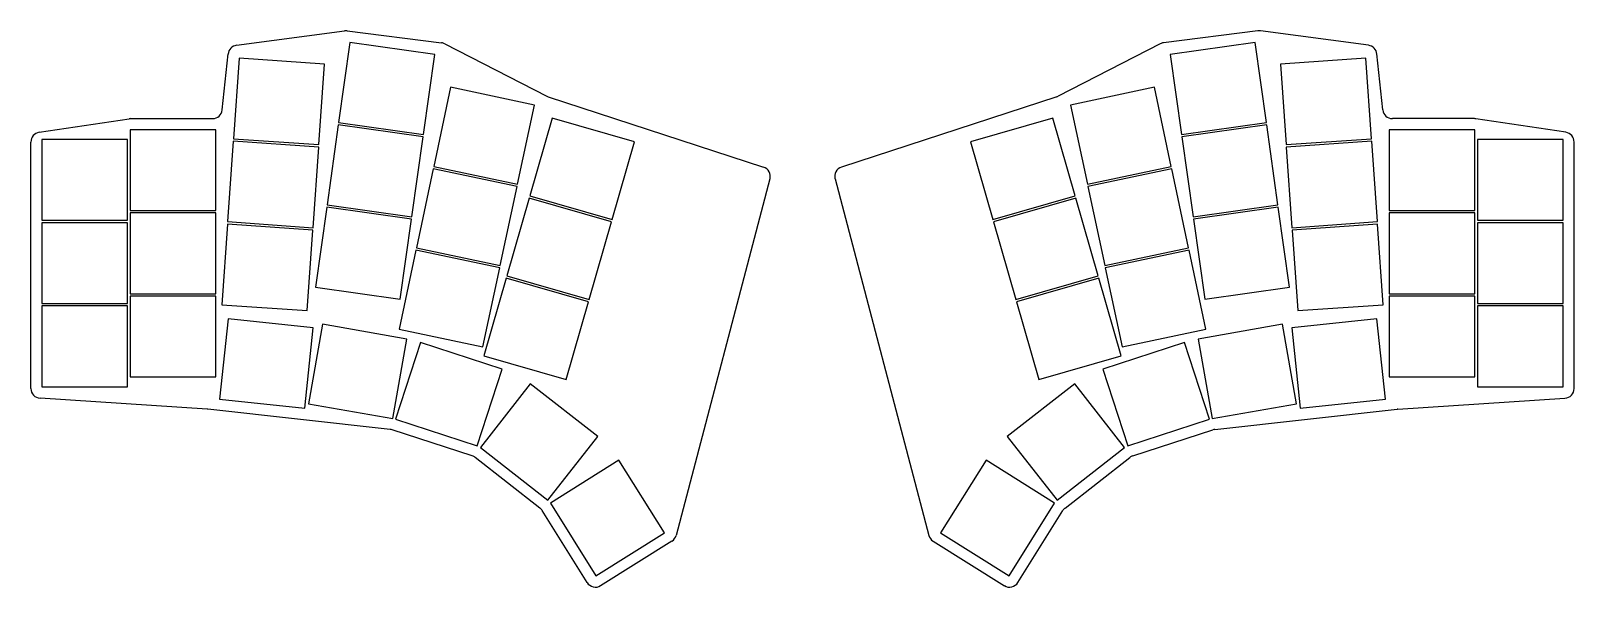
# Model space of a CAD drawing. Header units: millimetres. Extents: x 89 to 404, y -149 to -36.
import ezdxf

# ---------------------------------------------------------------- set-up
doc = ezdxf.new("R2010")
doc.units = ezdxf.units.MM

msp = doc.modelspace()

# ---------------------------------------------------------------- linework, layer by layer
for p, q in [((130.99, -38.52), (153.05, -35.58)), ((153.56, -35.58), (172.85, -38)), ((339.56, -35.58), (320.27, -38)), ((362.13, -38.52), (340.07, -35.58)), ((128.09, -51.71), (129.26, -40.29)), ((154.13, -37.93), (151.84, -54.27)), ((171.46, -40.37), (154.13, -37.93)), ((169.17, -56.71), (171.46, -40.37)), ((173.51, -38.2), (194.34, -48.93)), ((319.61, -38.2), (298.78, -48.93)), ((338.99, -37.93), (321.66, -40.37)), ((321.66, -40.37), (323.96, -56.71)), ((341.28, -54.27), (338.99, -37.93)), ((365.03, -51.71), (363.86, -40.29)), ((131.51, -41.13), (130.36, -57.59)), ((148.97, -42.35), (131.51, -41.13)), ((147.82, -58.81), (148.97, -42.35)), ((361.61, -41.13), (344.15, -42.35)), ((344.15, -42.35), (345.3, -58.81)), ((362.76, -57.59), (361.61, -41.13)), ((174.7, -47.1), (171.27, -63.24)), ((191.82, -50.74), (174.7, -47.1)), ((318.42, -47.1), (301.3, -50.74)), ((321.85, -63.24), (318.42, -47.1)), ((194.64, -49.06), (238.61, -63.38)), ((298.48, -49.06), (254.51, -63.38)), ((90.7, -56.29), (109.05, -53.52)), ((109.35, -53.5), (126.1, -53.5)), ((188.38, -66.88), (191.82, -50.74)), ((195.42, -53.41), (190.87, -69.27)), ((212.25, -58.23), (195.42, -53.41)), ((297.7, -53.41), (280.87, -58.23)), ((302.25, -69.27), (297.7, -53.41)), ((301.3, -50.74), (304.74, -66.88)), ((383.77, -53.5), (367.02, -53.5)), ((402.42, -56.29), (384.07, -53.52)), ((126.75, -55.75), (109.25, -55.75)), ((109.25, -55.75), (109.25, -72.25)), ((126.75, -72.25), (126.75, -55.75)), ((151.77, -54.77), (149.47, -71.11)), ((169.1, -57.2), (151.77, -54.77)), ((151.84, -54.27), (169.17, -56.71)), ((323.96, -56.71), (341.28, -54.27)), ((341.35, -54.77), (324.02, -57.2)), ((343.65, -71.11), (341.35, -54.77)), ((383.87, -55.75), (366.37, -55.75)), ((366.37, -55.75), (366.37, -72.25)), ((383.87, -72.25), (383.87, -55.75)), ((89, -108.62), (89, -58.27)), ((108.75, -57.75), (91.25, -57.75)), ((91.25, -57.75), (91.25, -74.25)), ((108.75, -74.25), (108.75, -57.75)), ((130.33, -58.08), (129.18, -74.54)), ((147.79, -59.31), (130.33, -58.08)), ((130.36, -57.59), (147.82, -58.81)), ((146.64, -75.77), (147.79, -59.31)), ((166.8, -73.54), (169.1, -57.2)), ((207.7, -74.1), (212.25, -58.23)), ((280.87, -58.23), (285.42, -74.1)), ((324.02, -57.2), (326.32, -73.54)), ((345.3, -58.81), (362.76, -57.59)), ((362.79, -58.08), (345.33, -59.31)), ((345.33, -59.31), (346.48, -75.77)), ((363.94, -74.54), (362.79, -58.08)), ((401.87, -57.75), (384.37, -57.75)), ((384.37, -57.75), (384.37, -74.25)), ((401.87, -74.25), (401.87, -57.75)), ((404.12, -108.62), (404.12, -58.27)), ((171.16, -63.73), (167.73, -79.87)), ((188.28, -67.37), (171.16, -63.73)), ((171.27, -63.24), (188.38, -66.88)), ((239.92, -65.79), (220.76, -138.62)), ((253.2, -65.79), (272.36, -138.62)), ((304.74, -66.88), (321.85, -63.24)), ((321.96, -63.73), (304.84, -67.37)), ((325.39, -79.87), (321.96, -63.73)), ((184.85, -83.51), (188.28, -67.37)), ((190.87, -69.27), (207.7, -74.1)), ((285.42, -74.1), (302.25, -69.27)), ((304.84, -67.37), (308.27, -83.51)), ((109.25, -72.25), (126.75, -72.25)), ((149.4, -71.6), (147.1, -87.94)), ((166.73, -74.04), (149.4, -71.6)), ((149.47, -71.11), (166.8, -73.54)), ((190.74, -69.75), (186.19, -85.61)), ((207.56, -74.58), (190.74, -69.75)), ((302.38, -69.75), (285.56, -74.58)), ((306.93, -85.61), (302.38, -69.75)), ((326.32, -73.54), (343.65, -71.11)), ((343.72, -71.6), (326.39, -74.04)), ((346.02, -87.94), (343.72, -71.6)), ((366.37, -72.25), (383.87, -72.25)), ((91.25, -74.25), (108.75, -74.25)), ((108.75, -74.75), (91.25, -74.75)), ((91.25, -74.75), (91.25, -91.25)), ((108.75, -91.25), (108.75, -74.75)), ((126.75, -72.75), (109.25, -72.75)), ((109.25, -72.75), (109.25, -89.25)), ((126.75, -89.25), (126.75, -72.75)), ((129.14, -75.04), (127.99, -91.5)), ((146.6, -76.26), (129.14, -75.04)), ((129.18, -74.54), (146.64, -75.77)), ((164.43, -90.38), (166.73, -74.04)), ((203.01, -90.44), (207.56, -74.58)), ((285.56, -74.58), (290.11, -90.44)), ((326.39, -74.04), (328.69, -90.38)), ((346.48, -75.77), (363.94, -74.54)), ((363.98, -75.04), (346.52, -76.26)), ((365.13, -91.5), (363.98, -75.04)), ((383.87, -72.75), (366.37, -72.75)), ((366.37, -72.75), (366.37, -89.25)), ((383.87, -89.25), (383.87, -72.75)), ((384.37, -74.25), (401.87, -74.25)), ((401.87, -74.75), (384.37, -74.75)), ((384.37, -74.75), (384.37, -91.25)), ((401.87, -91.25), (401.87, -74.75)), ((145.45, -92.72), (146.6, -76.26)), ((346.52, -76.26), (347.67, -92.72)), ((167.63, -80.36), (164.2, -96.5)), ((184.75, -84), (167.63, -80.36)), ((167.73, -79.87), (184.85, -83.51)), ((308.27, -83.51), (325.39, -79.87)), ((325.49, -80.36), (308.37, -84)), ((328.92, -96.5), (325.49, -80.36)), ((181.32, -100.14), (184.75, -84)), ((308.37, -84), (311.8, -100.14)), ((147.1, -87.94), (164.43, -90.38)), ((186.05, -86.09), (181.5, -101.95)), ((202.87, -90.92), (186.05, -86.09)), ((186.19, -85.61), (203.01, -90.44)), ((290.11, -90.44), (306.93, -85.61)), ((307.07, -86.09), (290.25, -90.92)), ((311.62, -101.95), (307.07, -86.09)), ((328.69, -90.38), (346.02, -87.94)), ((91.25, -91.25), (108.75, -91.25)), ((109.25, -89.25), (126.75, -89.25)), ((126.75, -89.75), (109.25, -89.75)), ((109.25, -89.75), (109.25, -106.25)), ((126.75, -106.25), (126.75, -89.75)), ((198.33, -106.78), (202.87, -90.92)), ((290.25, -90.92), (294.79, -106.78)), ((366.37, -89.25), (383.87, -89.25)), ((383.87, -89.75), (366.37, -89.75)), ((366.37, -89.75), (366.37, -106.25)), ((383.87, -106.25), (383.87, -89.75)), ((384.37, -91.25), (401.87, -91.25)), ((108.75, -91.75), (91.25, -91.75)), ((91.25, -91.75), (91.25, -108.25)), ((108.75, -108.25), (108.75, -91.75)), ((129.26, -94.41), (127.54, -110.82)), ((127.99, -91.5), (145.45, -92.72)), ((146.66, -96.24), (129.26, -94.41)), ((363.86, -94.41), (346.46, -96.24)), ((347.67, -92.72), (365.13, -91.5)), ((365.58, -110.82), (363.86, -94.41)), ((401.87, -91.75), (384.37, -91.75)), ((384.37, -91.75), (384.37, -108.25)), ((401.87, -108.25), (401.87, -91.75)), ((144.94, -112.65), (146.66, -96.24)), ((148.53, -95.49), (145.66, -111.74)), ((165.76, -98.53), (148.53, -95.49)), ((164.2, -96.5), (181.32, -100.14)), ((311.8, -100.14), (328.92, -96.5)), ((344.59, -95.49), (327.36, -98.53)), ((347.46, -111.74), (344.59, -95.49)), ((346.46, -96.24), (348.18, -112.65)), ((162.89, -114.78), (165.76, -98.53)), ((168.58, -99.23), (163.48, -114.92)), ((185.22, -104.64), (168.58, -99.23)), ((324.54, -99.23), (307.9, -104.64)), ((329.64, -114.92), (324.54, -99.23)), ((327.36, -98.53), (330.23, -114.78)), ((181.5, -101.95), (198.33, -106.78)), ((294.79, -106.78), (311.62, -101.95)), ((109.25, -106.25), (126.75, -106.25)), ((180.12, -120.33), (185.22, -104.64)), ((307.9, -104.64), (313, -120.33)), ((366.37, -106.25), (383.87, -106.25)), ((91.25, -108.25), (108.75, -108.25)), ((190.95, -107.68), (180.79, -120.68)), ((204.74, -118.46), (190.95, -107.68)), ((302.17, -107.68), (288.38, -118.46)), ((312.33, -120.68), (302.17, -107.68)), ((384.37, -108.25), (401.87, -108.25)), ((125.02, -112.82), (90.87, -110.62)), ((162.35, -116.98), (125.11, -112.82)), ((127.54, -110.82), (144.94, -112.65)), ((145.66, -111.74), (162.89, -114.78)), ((330.23, -114.78), (347.46, -111.74)), ((330.77, -116.98), (368.01, -112.82)), ((348.18, -112.65), (365.58, -110.82)), ((368.1, -112.82), (402.25, -110.62)), ((163.48, -114.92), (180.12, -120.33)), ((313, -120.33), (329.64, -114.92)), ((179.14, -122.38), (162.75, -117.06)), ((194.58, -131.46), (204.74, -118.46)), ((288.38, -118.46), (298.54, -131.46)), ((313.98, -122.38), (330.37, -117.06)), ((192.95, -133.04), (179.75, -122.7)), ((180.79, -120.68), (194.58, -131.46)), ((298.54, -131.46), (312.33, -120.68)), ((300.17, -133.04), (313.37, -122.7)), ((209.07, -123.27), (195.08, -132.02)), ((218.35, -138.11), (209.07, -123.27)), ((284.05, -123.27), (274.77, -138.11)), ((298.04, -132.02), (284.05, -123.27)), ((195.08, -132.02), (204.36, -146.86)), ((288.76, -146.86), (298.04, -132.02)), ((202.58, -148.26), (193.42, -133.56)), ((290.54, -148.26), (299.7, -133.56)), ((204.36, -146.86), (218.35, -138.11)), ((274.77, -138.11), (288.76, -146.86)), ((219.89, -139.81), (205.34, -148.9)), ((273.23, -139.81), (287.78, -148.9))]:
    msp.add_line(p, q)
for centre, start, end in [((153.31, -37.56), 82.8528, 97.5807), ((339.81, -37.56), 82.4193, 97.1472), ((131.25, -40.5), 97.5807, 174.0993), ((172.6, -39.98), 62.7449, 82.8528), ((320.52, -39.98), 97.1472, 117.2551), ((361.87, -40.5), 5.9007, 82.4193), ((195.26, -47.15), 242.7449, 251.9528), ((297.86, -47.15), 288.0472, 297.2551), ((109.35, -55.5), 90, 98.5862), ((126.1, -51.5), 270, 354.0993), ((367.02, -51.5), 185.9007, 270), ((383.77, -55.5), 81.4138, 90), ((91, -58.27), 98.5862, 180), ((402.12, -58.27), 0, 81.4138), ((237.99, -65.29), 345.2562, 71.9528), ((255.13, -65.29), 108.0472, 194.7438), ((91, -108.62), 180, 266.321), ((402.12, -108.62), 273.679, 0), ((124.89, -114.81), 83.6348, 86.321), ((368.23, -114.81), 93.679, 96.3652), ((162.13, -118.97), 72.0426, 83.6348), ((330.99, -118.97), 96.3652, 107.9574), ((178.52, -124.28), 51.9277, 72.0426), ((314.6, -124.28), 107.9574, 128.0723), ((191.72, -134.62), 31.9358, 51.9277), ((301.4, -134.62), 128.0723, 148.0642), ((218.83, -138.11), 302, 345.2562), ((274.29, -138.11), 194.7438, 238), ((204.28, -147.2), 211.9358, 302), ((288.84, -147.2), 238, 328.0642)]:
    msp.add_arc(centre, 2, start, end)

doc.saveas('drawing.dxf')
